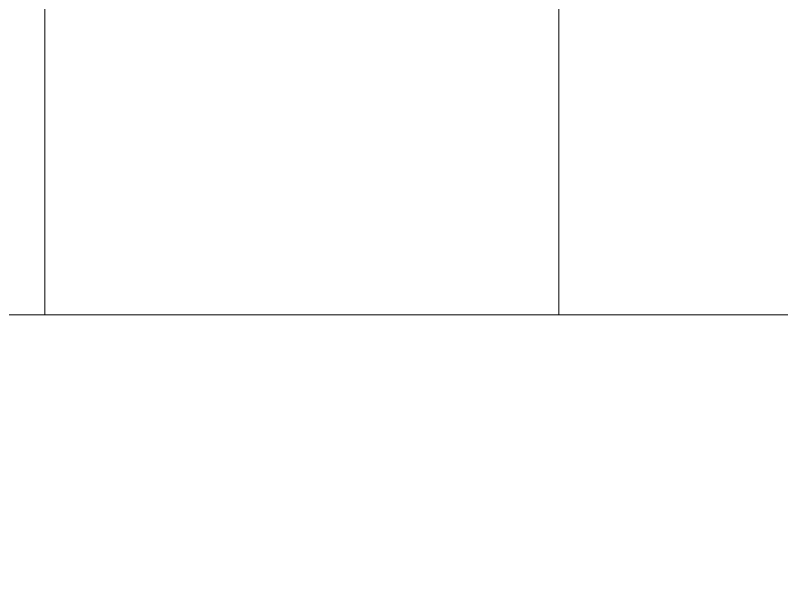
# Model space of a CAD drawing. Header units: millimetres. Extents: x -31757 to 121236, y -27283 to 59400.
# Drawn here: x 25248 to 34753, y -12800 to -5558 of the extents above; entities that cross this region are included whole.
import ezdxf

# ---------------------------------------------------------------- set-up
doc = ezdxf.new("R2010")
doc.units = ezdxf.units.MM
doc.layers.add('10_見えがかり', color=7, linetype='Continuous', lineweight=13)

msp = doc.modelspace()

# ---------------------------------------------------------------- linework, layer by layer
at = {"layer": '10_見えがかり'}
for points in [[(19242.1, -1276.5), (25616.7, -1276.9), (25616.3, -9276.9), (19241.6, -9276.5), (19242.1, -1276.5)], [(25616.7, -1276.9), (31991.4, -1277.3), (31990.9, -9277.3), (25616.3, -9276.9), (25616.7, -1276.9)], [(31991.4, -1277.3), (38366, -1277.6), (38365.5, -9277.7), (31990.9, -9277.3), (31991.4, -1277.3)], [(121235.9, -9282.8), (121234.7, -27282.8), (-31756.6, -27273.3), (-31755.5, -9273.3), (121235.9, -9282.8)], [(121235.9, -9282.8), (121234.7, -27282.8), (-31756.6, -27273.3), (-31755.5, -9273.3), (121235.9, -9282.8)]]:
    msp.add_lwpolyline(points, dxfattribs=at)

doc.saveas('drawing.dxf')
